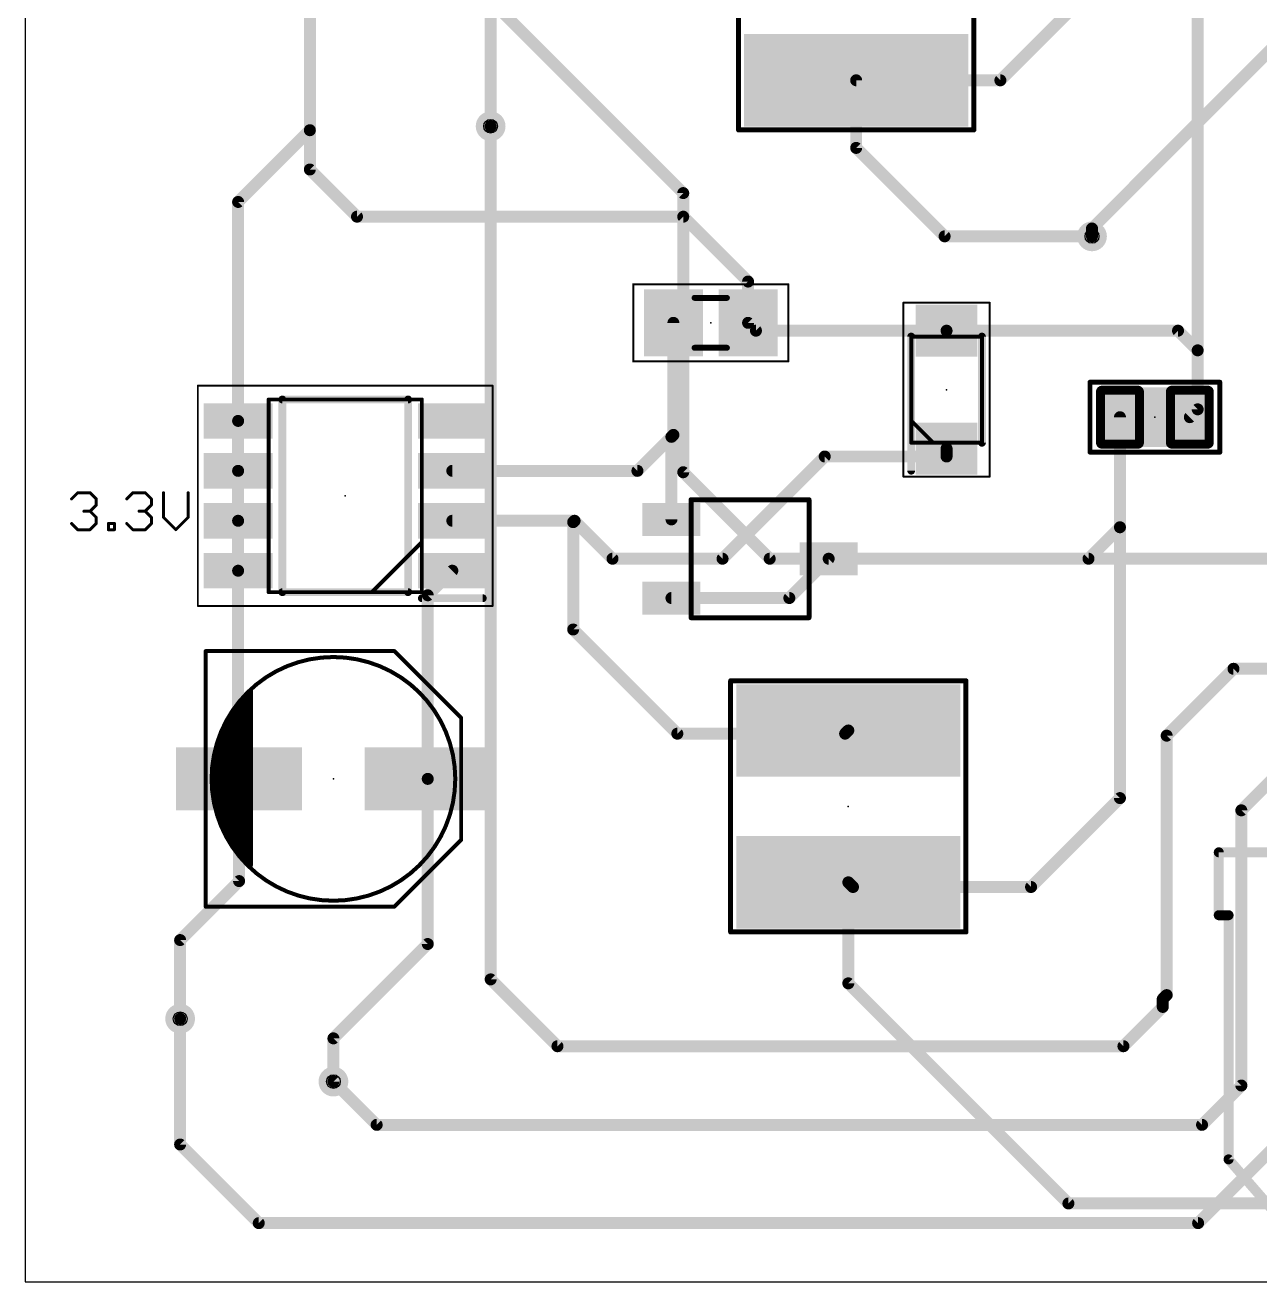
# Model space of a CAD drawing. Extents: x 0 to 100, y -7 to 67.
# Drawn here: x 0.06 to 31.47, y 0.01 to 31.97 of the extents above; entities that cross this region are included whole.
import ezdxf

# ---------------------------------------------------------------- set-up
doc = ezdxf.new("R2010")
doc.units = 0
for name, color, linetype in [('1', 12, 'CONTINUOUS'), ('16', 132, 'CONTINUOUS'), ('18', 110, 'CONTINUOUS'), ('20', 31, 'CONTINUOUS'), ('21', 253, 'CONTINUOUS'), ('23', 53, 'CONTINUOUS'), ('29', 253, 'CONTINUOUS'), ('39', 12, 'CONTINUOUS'), ('44', 253, 'CONTINUOUS'), ('51', 253, 'CONTINUOUS')]:
    doc.layers.add(name, color=color, linetype=linetype)

# ---------------------------------------------------------------- blocks, each defined once
blk = doc.blocks.new('RECT')
blk.add_solid([(-0.5, -0.5), (0.5, -0.5), (-0.5, 0.5), (0.5, 0.5)])
blk = doc.blocks.new('RECT162560X223520R25')
at = {"const_width": 0.127}
blk.add_lwpolyline([(0.4445, -0.5715), (0.4445, 0.5715, 0.4142), (0.381, 0.635), (-0.381, 0.635, 0.4142), (-0.4445, 0.5715), (-0.4445, -0.5715, 0.4142), (-0.381, -0.635), (0.381, -0.635, 0.4142)], format="xyb", close=True, dxfattribs=at)
blk.add_solid([(-0.4064, -0.5969), (0.4064, -0.5969), (-0.4064, 0.5969), (0.4064, 0.5969)])
blk = doc.blocks.new('RECT195072X256032R25')
at = {"const_width": 0.1524}
blk.add_lwpolyline([(0.5334, -0.6477), (0.5334, 0.6477, 0.4142), (0.4572, 0.7239), (-0.4572, 0.7239, 0.4142), (-0.5334, 0.6477), (-0.5334, -0.6477, 0.4142), (-0.4572, -0.7239), (0.4572, -0.7239, 0.4142)], format="xyb", close=True, dxfattribs=at)
blk.add_solid([(-0.4826, -0.6731), (0.4826, -0.6731), (-0.4826, 0.6731), (0.4826, 0.6731)])
blk = doc.blocks.new('ROUNDV')
at = {"const_width": 0.5}
blk.add_lwpolyline([(0, -0.25, 1), (0, 0.25, 1), (0, -0.25)], format="xyb", dxfattribs=at)

msp = doc.modelspace()

# ---------------------------------------------------------------- linework, layer by layer
at = {"layer": '1', "const_width": 0.3048}
for points in [[(29.889, 39.5), (29.889, 23.7)], [(7.3, 29.3), (7.3, 35.5)], [(11.9, 29.4), (11.9, 35.3)], [(24.8689, 30.5689), (27.811, 33.511)], [(21.2, 28.85), (21.2, 30.5689)], [(21.2, 30.5689), (24.8689, 30.5689)], [(5.475, 27.475), (7.3, 29.3)], [(7.3, 28.3), (7.3, 29.3)], [(23.45, 26.6), (21.2, 28.85)], [(8.5, 27.1), (7.3, 28.3)], [(5.475, 21.905), (5.475, 27.475)], [(16.8, 27.1), (8.5, 27.1)], [(18.45, 25.45), (16.8, 27.1)], [(27.2, 26.6), (23.45, 26.6)], [(18.45, 24.4), (18.45, 25.45)], [(16.55, 21.55), (16.55, 24.4)], [(18.45, 24.4), (18.65, 24.2)], [(18.65, 24.2), (23.5, 24.2)], [(23.5, 24.2), (29.389, 24.2)], [(29.389, 24.2), (29.889, 23.7)], [(29.889, 23.7), (29.889, 22.2)], [(5.475, 21.905), (5.475, 20.635)], [(27.911, 19.2), (27.911, 22)], [(29.689, 22), (29.889, 22.2)], [(15.635, 20.635), (16.5, 21.5)], [(16.5, 21.5), (16.55, 21.55)], [(16.5, 19.4), (16.5, 21.5)], [(17.8, 18.4), (20.4, 21)], [(20.4, 21), (23.5, 21)], [(23.5, 21), (23.5, 21.2)], [(5.475, 20.635), (5.475, 19.365)], [(10.925, 20.635), (15.635, 20.635)], [(5.475, 19.365), (5.475, 18.095)], [(10.925, 19.365), (14.035, 19.365)], [(14, 19.33), (14.035, 19.365)], [(14.035, 19.365), (15, 18.4)], [(14, 19.33), (14, 16.6)], [(27.111, 18.4), (27.911, 19.2)], [(27.911, 12.311), (27.911, 19.2)], [(15, 18.4), (17.8, 18.4)], [(19.5, 17.4), (20.5, 18.4)], [(20.5, 18.4), (27.111, 18.4)], [(5.475, 18.095), (5.475, 12.825)], [(10.3, 17.47), (10.925, 18.095)], [(10.3, 12.8), (10.3, 17.47)], [(16.5, 17.4), (19.5, 17.4)], [(14, 16.6), (16.65, 13.95)], [(16.65, 13.95), (20.9189, 13.95)], [(20.9189, 13.95), (21, 14.0311)], [(5.475, 12.825), (5.5, 12.8)], [(5.5, 10.2), (5.5, 12.8)], [(10.3, 8.6), (10.3, 12.8)], [(27.911, 12.311), (25.65, 10.05)], [(4, 8.7), (5.5, 10.2)], [(21, 7.6), (21, 10.1689)], [(21.1189, 10.05), (21, 10.1689)], [(25.65, 10.05), (21.1189, 10.05)], [(4, 6.7), (4, 8.7)], [(7.9, 6.2), (10.3, 8.6)], [(26.6, 2), (21, 7.6)], [(7.9, 5.1), (7.9, 6.2)], [(61, 2), (26.6, 2)]]:
    msp.add_lwpolyline(points, dxfattribs=at)
at = {"layer": '1', "const_width": 0.1524}
for points in [[(21.2762, 30.5689, 1), (21.1238, 30.5689)], [(21.2, 30.6451, 1), (21.2, 30.4927)], [(24.815, 30.6228, 1), (24.9228, 30.515)], [(24.8689, 30.4927, 1), (24.8689, 30.6451)], [(7.3762, 29.3, 1), (7.2238, 29.3)], [(7.3539, 29.2461, 1), (7.2461, 29.3539)], [(11.8238, 29.4, 1), (11.9762, 29.4)], [(7.2238, 29.3, 1), (7.3762, 29.3)], [(21.2539, 28.9039, 1), (21.1461, 28.7961)], [(21.1238, 28.85, 1), (21.2762, 28.85)], [(7.3539, 28.3539, 1), (7.2461, 28.2461)], [(7.2238, 28.3, 1), (7.3762, 28.3)], [(5.5512, 27.475, 1), (5.3988, 27.475)], [(5.4211, 27.5289, 1), (5.5289, 27.4211)], [(8.5, 27.1762, 1), (8.5, 27.0238)], [(8.4461, 27.0461, 1), (8.5539, 27.1539)], [(16.8539, 27.1539, 1), (16.7461, 27.0461)], [(16.8, 27.0238, 1), (16.8, 27.1762)], [(23.45, 26.6762, 1), (23.45, 26.5238)], [(23.3961, 26.5461, 1), (23.5039, 26.6539)], [(27.2, 26.5238, 1), (27.2, 26.6762)], [(18.5262, 25.45, 1), (18.3738, 25.45)], [(18.3961, 25.3961, 1), (18.5039, 25.5039)], [(16.6262, 24.4, 1), (16.4738, 24.4)], [(18.5039, 24.4539, 1), (18.3961, 24.3461)], [(18.3738, 24.4, 1), (18.5262, 24.4)], [(18.65, 24.2762, 1), (18.65, 24.1238)], [(18.5961, 24.1461, 1), (18.7039, 24.2539)], [(23.5, 24.2762, 1), (23.5, 24.1238)], [(23.5, 24.1238, 1), (23.5, 24.2762)], [(29.4429, 24.2539, 1), (29.3351, 24.1461)], [(29.389, 24.1238, 1), (29.389, 24.2762)], [(29.9652, 23.7, 1), (29.8128, 23.7)], [(29.8128, 23.7, 1), (29.9652, 23.7)], [(29.8351, 23.6461, 1), (29.9429, 23.7539)], [(5.5512, 21.905, 1), (5.3988, 21.905)], [(27.9872, 22, 1), (27.8348, 22)], [(29.6351, 22.0539, 1), (29.7429, 21.9461)], [(29.8128, 22.2, 1), (29.9652, 22.2)], [(29.9429, 22.1461, 1), (29.8351, 22.2539)], [(5.3988, 21.905, 1), (5.5512, 21.905)], [(16.5762, 21.5, 1), (16.4238, 21.5)], [(16.4461, 21.5539, 1), (16.5539, 21.4461)], [(16.5539, 21.4461, 1), (16.4461, 21.5539)], [(16.4738, 21.55, 1), (16.6262, 21.55)], [(16.6039, 21.4961, 1), (16.4961, 21.6039)], [(20.4, 21.0762, 1), (20.4, 20.9238)], [(20.4539, 20.9461, 1), (20.3461, 21.0539)], [(23.5762, 21.2, 1), (23.4238, 21.2)], [(23.5, 20.9238, 1), (23.5, 21.0762)], [(5.5512, 20.635, 1), (5.3988, 20.635)], [(10.925, 20.7112, 1), (10.925, 20.5588)], [(15.635, 20.5588, 1), (15.635, 20.7112)], [(23.4238, 21, 1), (23.5762, 21)], [(5.3988, 20.635, 1), (5.5512, 20.635)], [(15.5811, 20.6889, 1), (15.6889, 20.5811)], [(5.5512, 19.365, 1), (5.3988, 19.365)], [(10.925, 19.4412, 1), (10.925, 19.2888)], [(14.0889, 19.4189, 1), (13.9811, 19.3111)], [(14.0889, 19.3111, 1), (13.9811, 19.4189)], [(14.035, 19.2888, 1), (14.035, 19.4412)], [(5.3988, 19.365, 1), (5.5512, 19.365)], [(14.0762, 19.33, 1), (13.9238, 19.33)], [(13.9461, 19.3839, 1), (14.0539, 19.2761)], [(16.4238, 19.4, 1), (16.5762, 19.4)], [(27.9872, 19.2, 1), (27.8348, 19.2)], [(27.8348, 19.2, 1), (27.9872, 19.2)], [(27.9649, 19.1461, 1), (27.8571, 19.2539)], [(15, 18.4762, 1), (15, 18.3238)], [(17.8, 18.3238, 1), (17.8, 18.4762)], [(20.5, 18.4762, 1), (20.5, 18.3238)], [(20.5539, 18.3461, 1), (20.4461, 18.4539)], [(27.111, 18.3238, 1), (27.111, 18.4762)], [(5.5512, 18.095, 1), (5.3988, 18.095)], [(10.9789, 18.0411, 1), (10.8711, 18.1489)], [(14.9461, 18.3461, 1), (15.0539, 18.4539)], [(17.7461, 18.4539, 1), (17.8539, 18.3461)], [(27.0571, 18.4539, 1), (27.1649, 18.3461)], [(5.3988, 18.095, 1), (5.5512, 18.095)], [(10.3762, 17.47, 1), (10.2238, 17.47)], [(10.2461, 17.5239, 1), (10.3539, 17.4161)], [(16.5, 17.4762, 1), (16.5, 17.3238)], [(19.4461, 17.4539, 1), (19.5539, 17.3461)], [(19.5, 17.3238, 1), (19.5, 17.4762)], [(14.0539, 16.6539, 1), (13.9461, 16.5461)], [(13.9238, 16.6, 1), (14.0762, 16.6)], [(16.65, 14.0262, 1), (16.65, 13.8738)], [(16.5961, 13.8961, 1), (16.7039, 14.0039)], [(20.865, 14.0039, 1), (20.9728, 13.8961)], [(20.9189, 13.8738, 1), (20.9189, 14.0262)], [(21.0539, 13.9772, 1), (20.9461, 14.085)], [(5.5289, 12.8789, 1), (5.4211, 12.7711)], [(5.3988, 12.825, 1), (5.5512, 12.825)], [(5.5762, 12.8, 1), (5.4238, 12.8)], [(5.4461, 12.7461, 1), (5.5539, 12.8539)], [(10.3762, 12.8, 1), (10.2238, 12.8)], [(10.2238, 12.8, 1), (10.3762, 12.8)], [(27.8348, 12.311, 1), (27.9872, 12.311)], [(27.9649, 12.2571, 1), (27.8571, 12.3649)], [(5.4238, 10.2, 1), (5.5762, 10.2)], [(5.5539, 10.1461, 1), (5.4461, 10.2539)], [(21.0762, 10.1689, 1), (20.9238, 10.1689)], [(21.0539, 10.2228, 1), (20.9461, 10.115)], [(21.1189, 10.1262, 1), (21.1189, 9.9738)], [(21.065, 9.9961, 1), (21.1728, 10.1039)], [(25.5961, 10.1039, 1), (25.7039, 9.9961)], [(25.65, 9.9738, 1), (25.65, 10.1262)], [(4.0762, 8.7, 1), (3.9238, 8.7)], [(3.9461, 8.7539, 1), (4.0539, 8.6461)], [(10.2238, 8.6, 1), (10.3762, 8.6)], [(10.3539, 8.5461, 1), (10.2461, 8.6539)], [(21.0539, 7.6539, 1), (20.9461, 7.5461)], [(20.9238, 7.6, 1), (21.0762, 7.6)], [(3.9238, 6.7, 1), (4.0762, 6.7)], [(7.9762, 6.2, 1), (7.8238, 6.2)], [(7.8461, 6.2539, 1), (7.9539, 6.1461)], [(7.8238, 5.1, 1), (7.9762, 5.1)], [(26.6, 2.0762, 1), (26.6, 1.9238)], [(26.5461, 1.9461, 1), (26.6539, 2.0539)]]:
    msp.add_lwpolyline(points, format="xyb", dxfattribs=at)
at = {"layer": '16', "const_width": 0.3048}
for points in [[(35.8, 35.4), (27.2, 26.8)], [(12.1, 32.4), (16.8, 27.7)], [(11.9, 7.7), (11.9, 29.4)], [(16.8, 27.7), (16.8, 20.6)], [(27.2, 26.6), (27.2, 26.8)], [(16.8, 20.6), (19, 18.4)], [(19, 18.4), (37.6, 18.4)], [(29.1, 13.9), (30.8, 15.6)], [(30.8, 15.6), (35.8, 15.6)], [(29.1, 13.9), (29.1, 7.3)], [(31.942, 12.942), (31, 12)], [(31, 12), (31, 5)], [(13.6, 6), (11.9, 7.7)], [(29.1, 7.3), (29, 7.2)], [(29, 7.2), (29, 7)], [(29, 7), (28, 6)], [(4, 3.5), (4, 6.7)], [(28, 6), (13.6, 6)], [(34, 5.6), (29.9, 1.5)], [(9, 4), (7.9, 5.1)], [(31, 5), (30, 4)], [(30, 4), (9, 4)], [(6, 1.5), (4, 3.5)], [(29.9, 1.5), (6, 1.5)]]:
    msp.add_lwpolyline(points, dxfattribs=at)
at = {"layer": '16', "const_width": 0.1524}
for points in [[(11.9762, 29.4, 1), (11.8238, 29.4)], [(16.8762, 27.7, 1), (16.7238, 27.7)], [(16.7461, 27.6461, 1), (16.8539, 27.7539)], [(27.2762, 26.8, 1), (27.1238, 26.8)], [(27.1461, 26.8539, 1), (27.2539, 26.7461)], [(27.1238, 26.6, 1), (27.2762, 26.6)], [(16.8539, 20.6539, 1), (16.7461, 20.5461)], [(16.7238, 20.6, 1), (16.8762, 20.6)], [(19, 18.4762, 1), (19, 18.3238)], [(18.9461, 18.3461, 1), (19.0539, 18.4539)], [(30.8, 15.6762, 1), (30.8, 15.5238)], [(30.8539, 15.5461, 1), (30.7461, 15.6539)], [(29.1762, 13.9, 1), (29.0238, 13.9)], [(29.0461, 13.9539, 1), (29.1539, 13.8461)], [(31.0762, 12, 1), (30.9238, 12)], [(30.9461, 12.0539, 1), (31.0539, 11.9461)], [(11.9539, 7.7539, 1), (11.8461, 7.6461)], [(11.8238, 7.7, 1), (11.9762, 7.7)], [(29.0762, 7.2, 1), (28.9238, 7.2)], [(29.0238, 7.3, 1), (29.1762, 7.3)], [(29.1539, 7.2461, 1), (29.0461, 7.3539)], [(28.9461, 7.2539, 1), (29.0539, 7.1461)], [(28.9238, 7, 1), (29.0762, 7)], [(29.0539, 6.9461, 1), (28.9461, 7.0539)], [(4.0762, 6.7, 1), (3.9238, 6.7)], [(13.6, 6.0762, 1), (13.6, 5.9238)], [(13.5461, 5.9461, 1), (13.6539, 6.0539)], [(27.9461, 6.0539, 1), (28.0539, 5.9461)], [(28, 5.9238, 1), (28, 6.0762)], [(7.9539, 5.1539, 1), (7.8461, 5.0461)], [(31.0539, 4.9461, 1), (30.9461, 5.0539)], [(30.9238, 5, 1), (31.0762, 5)], [(9, 4.0762, 1), (9, 3.9238)], [(8.9461, 3.9461, 1), (9.0539, 4.0539)], [(29.9461, 4.0539, 1), (30.0539, 3.9461)], [(30, 3.9238, 1), (30, 4.0762)], [(4.0539, 3.5539, 1), (3.9461, 3.4461)], [(3.9238, 3.5, 1), (4.0762, 3.5)], [(6, 1.5762, 1), (6, 1.4238)], [(5.9461, 1.4461, 1), (6.0539, 1.5539)], [(29.8461, 1.5539, 1), (29.9539, 1.4461)], [(29.9, 1.4238, 1), (29.9, 1.5762)]]:
    msp.add_lwpolyline(points, format="xyb", dxfattribs=at)
at = {"layer": '20'}
for p, q in [((0.0561, 66.706), (0.0561, 0.006)), ((0.0561, 0.006), (100.3761, 0.006))]:
    msp.add_line(p, q, dxfattribs=at)
at = {"layer": '21'}
for points, const_width in [([(18.2061, 29.3061), (18.2061, 35.6939)], 0.127), ([(24.1939, 35.6939), (24.1939, 29.3061)], 0.127), ([(24.1939, 29.3061), (18.2061, 29.3061)], 0.127), ([(22.6, 20.64), (22.6, 24.05)], 0.2), ([(24.4, 21.35), (24.4, 24.05)], 0.2), ([(27.149, 21.111), (27.149, 22.889)], 0.127), ([(27.149, 22.889), (30.451, 22.889)], 0.127), ([(30.451, 22.889), (30.451, 21.111)], 0.127), ([(6.6, 17.55), (6.6, 22.45)], 0.2), ([(6.6, 22.45), (9.8, 22.45)], 0.2), ([(9.8, 22.45), (9.8, 17.55)], 0.2), ([(30.451, 21.111), (27.149, 21.111)], 0.127), ([(1.2381, 19.9219), (1.3949, 20.0787)], 0.0762), ([(1.3949, 20.0787), (1.7084, 20.0787)], 0.0762), ([(1.7084, 20.0787), (1.8652, 19.9219)], 0.0762), ([(1.8652, 19.9219), (1.8652, 19.7652)], 0.0762), ([(2.6414, 19.9219), (2.7981, 20.0787)], 0.0762), ([(2.7981, 20.0787), (3.1117, 20.0787)], 0.0762), ([(3.1117, 20.0787), (3.2684, 19.9219)], 0.0762), ([(3.2684, 19.9219), (3.2684, 19.7652)], 0.0762), ([(3.5769, 20.0787), (3.5769, 19.4516)], 0.0762), ([(4.204, 19.4516), (4.204, 20.0787)], 0.0762), ([(20, 19.9), (17, 19.9)], 0.127), ([(17, 19.9), (17, 16.9)], 0.127), ([(20, 16.9), (20, 19.9)], 0.127), ([(1.7084, 19.6084), (1.5516, 19.6084)], 0.0762), ([(1.8652, 19.7652), (1.7084, 19.6084)], 0.0762), ([(1.7084, 19.6084), (1.8652, 19.4516)], 0.0762), ([(3.1117, 19.6084), (2.9549, 19.6084)], 0.0762), ([(3.2684, 19.7652), (3.1117, 19.6084)], 0.0762), ([(3.1117, 19.6084), (3.2684, 19.4516)], 0.0762), ([(1.3949, 19.1381), (1.2381, 19.2949)], 0.0762), ([(1.8652, 19.2949), (1.7084, 19.1381)], 0.0762), ([(1.8652, 19.4516), (1.8652, 19.2949)], 0.0762), ([(2.1736, 19.1381), (2.1736, 19.2949)], 0.0762), ([(2.1736, 19.2949), (2.3304, 19.2949)], 0.0762), ([(2.3304, 19.2949), (2.3304, 19.1381)], 0.0762), ([(2.7981, 19.1381), (2.6414, 19.2949)], 0.0762), ([(3.2684, 19.2949), (3.1117, 19.1381)], 0.0762), ([(3.2684, 19.4516), (3.2684, 19.2949)], 0.0762), ([(3.5769, 19.4516), (3.8904, 19.1381)], 0.0762), ([(3.8904, 19.1381), (4.204, 19.4516)], 0.0762), ([(1.7084, 19.1381), (1.3949, 19.1381)], 0.0762), ([(2.3304, 19.1381), (2.1736, 19.1381)], 0.0762), ([(3.1117, 19.1381), (2.7981, 19.1381)], 0.0762), ([(9.8, 17.55), (6.6, 17.55)], 0.2), ([(11.7, 17.395), (10.15, 17.395)], 0.2), ([(17, 16.9), (20, 16.9)], 0.127), ([(4.65, 13.75), (4.65, 16.05)], 0.1016), ([(4.65, 16.05), (9.45, 16.05)], 0.1016), ([(9.45, 16.05), (11.15, 14.35)], 0.1016), ([(18.0061, 8.9061), (18.0061, 15.2939)], 0.127), ([(18.0061, 15.2939), (23.9939, 15.2939)], 0.127), ([(23.9939, 15.2939), (23.9939, 8.9061)], 0.127), ([(11.15, 14.35), (11.15, 13.75)], 0.1016), ([(4.65, 9.55), (4.65, 11.85)], 0.1016), ([(11.15, 11.85), (11.15, 11.25)], 0.1016), ([(11.15, 11.25), (9.45, 9.55)], 0.1016), ([(32, 10.932), (30.425, 10.932)], 0.254), ([(30.425, 10.932), (30.425, 9.332)], 0.254), ([(9.45, 9.55), (4.65, 9.55)], 0.1016), ([(30.425, 9.332), (30.675, 9.332)], 0.254), ([(30.675, 3.122), (30.675, 9.332)], 0.254), ([(23.9939, 8.9061), (18.0061, 8.9061)], 0.127), ([(30.675, 3.122), (32.5, 1.022)], 0.254)]:
    msp.add_lwpolyline(points, dxfattribs=dict(at, const_width=const_width))
for points, const_width in [([(18.2061, 29.3378, 1), (18.2061, 29.2744)], 0.0635), ([(18.1744, 29.3061, 1), (18.2378, 29.3061)], 0.0635), ([(24.1622, 29.3061, 1), (24.2257, 29.3061)], 0.0635), ([(24.1939, 29.2744, 1), (24.1939, 29.3378)], 0.0635), ([(22.65, 24.05, 1), (22.55, 24.05)], 0.1), ([(24.45, 24.05, 1), (24.35, 24.05)], 0.1), ([(27.1807, 22.889, 1), (27.1173, 22.889)], 0.0635), ([(27.149, 22.9207, 1), (27.149, 22.8573)], 0.0635), ([(30.4827, 22.889, 1), (30.4193, 22.889)], 0.0635), ([(30.451, 22.8573, 1), (30.451, 22.9207)], 0.0635), ([(6.65, 22.45, 1), (6.55, 22.45)], 0.1), ([(6.6, 22.5, 1), (6.6, 22.4)], 0.1), ([(9.85, 22.45, 1), (9.75, 22.45)], 0.1), ([(9.8, 22.4, 1), (9.8, 22.5)], 0.1), ([(24.35, 21.35, 1), (24.45, 21.35)], 0.1), ([(27.149, 21.1427, 1), (27.149, 21.0793)], 0.0635), ([(27.1173, 21.111, 1), (27.1807, 21.111)], 0.0635), ([(30.4193, 21.111, 1), (30.4827, 21.111)], 0.0635), ([(30.451, 21.0793, 1), (30.451, 21.1427)], 0.0635), ([(22.55, 20.64, 1), (22.65, 20.64)], 0.1), ([(1.2246, 19.9354, 1), (1.2516, 19.9085)], 0.0381), ([(1.3949, 20.0978, 1), (1.3949, 20.0597)], 0.0381), ([(1.4083, 20.0652, 1), (1.3814, 20.0922)], 0.0381), ([(1.7219, 20.0922, 1), (1.6949, 20.0652)], 0.0381), ([(1.7084, 20.0597, 1), (1.7084, 20.0978)], 0.0381), ([(1.8842, 19.9219, 1), (1.8461, 19.9219)], 0.0381), ([(1.8517, 19.9085, 1), (1.8786, 19.9354)], 0.0381), ([(2.6279, 19.9354, 1), (2.6548, 19.9085)], 0.0381), ([(2.7981, 20.0978, 1), (2.7981, 20.0597)], 0.0381), ([(2.8116, 20.0652, 1), (2.7847, 20.0922)], 0.0381), ([(3.1251, 20.0922, 1), (3.0982, 20.0652)], 0.0381), ([(3.1117, 20.0597, 1), (3.1117, 20.0978)], 0.0381), ([(3.2875, 19.9219, 1), (3.2494, 19.9219)], 0.0381), ([(3.255, 19.9085, 1), (3.2819, 19.9354)], 0.0381), ([(3.5959, 20.0787, 1), (3.5578, 20.0787)], 0.0381), ([(4.223, 20.0787, 1), (4.1849, 20.0787)], 0.0381), ([(17, 19.9318, 1), (17, 19.8683)], 0.0635), ([(17.0317, 19.9, 1), (16.9683, 19.9)], 0.0635), ([(20.0317, 19.9, 1), (19.9683, 19.9)], 0.0635), ([(20, 19.8683, 1), (20, 19.9318)], 0.0635), ([(1.5516, 19.6274, 1), (1.5516, 19.5893)], 0.0381), ([(1.7219, 19.6219, 1), (1.6949, 19.5949)], 0.0381), ([(1.6949, 19.6219, 1), (1.7219, 19.5949)], 0.0381), ([(1.7084, 19.5893, 1), (1.7084, 19.6274)], 0.0381), ([(1.8461, 19.7652, 1), (1.8842, 19.7652)], 0.0381), ([(1.8786, 19.7517, 1), (1.8517, 19.7786)], 0.0381), ([(2.9549, 19.6274, 1), (2.9549, 19.5893)], 0.0381), ([(3.1251, 19.6219, 1), (3.0982, 19.5949)], 0.0381), ([(3.0982, 19.6219, 1), (3.1251, 19.5949)], 0.0381), ([(3.1117, 19.5893, 1), (3.1117, 19.6274)], 0.0381), ([(3.2494, 19.7652, 1), (3.2875, 19.7652)], 0.0381), ([(3.2819, 19.7517, 1), (3.255, 19.7786)], 0.0381), ([(1.2516, 19.3083, 1), (1.2246, 19.2814)], 0.0381), ([(1.8842, 19.4516, 1), (1.8461, 19.4516)], 0.0381), ([(1.8461, 19.2949, 1), (1.8842, 19.2949)], 0.0381), ([(1.8786, 19.2814, 1), (1.8517, 19.3083)], 0.0381), ([(1.8517, 19.4382, 1), (1.8786, 19.4651)], 0.0381), ([(2.1927, 19.2949, 1), (2.1546, 19.2949)], 0.0381), ([(2.1736, 19.3139, 1), (2.1736, 19.2758)], 0.0381), ([(2.3494, 19.2949, 1), (2.3113, 19.2949)], 0.0381), ([(2.3304, 19.2758, 1), (2.3304, 19.3139)], 0.0381), ([(2.6548, 19.3083, 1), (2.6279, 19.2814)], 0.0381), ([(3.2875, 19.4516, 1), (3.2494, 19.4516)], 0.0381), ([(3.2494, 19.2949, 1), (3.2875, 19.2949)], 0.0381), ([(3.2819, 19.2814, 1), (3.255, 19.3083)], 0.0381), ([(3.255, 19.4382, 1), (3.2819, 19.4651)], 0.0381), ([(3.5578, 19.4516, 1), (3.5959, 19.4516)], 0.0381), ([(3.5904, 19.4651, 1), (3.5634, 19.4382)], 0.0381), ([(4.1849, 19.4516, 1), (4.223, 19.4516)], 0.0381), ([(4.2174, 19.4382, 1), (4.1905, 19.4651)], 0.0381), ([(1.3949, 19.1572, 1), (1.3949, 19.1191)], 0.0381), ([(1.3814, 19.1246, 1), (1.4083, 19.1516)], 0.0381), ([(1.6949, 19.1516, 1), (1.7219, 19.1246)], 0.0381), ([(1.7084, 19.1191, 1), (1.7084, 19.1572)], 0.0381), ([(2.1736, 19.1572, 1), (2.1736, 19.1191)], 0.0381), ([(2.1546, 19.1381, 1), (2.1927, 19.1381)], 0.0381), ([(2.3113, 19.1381, 1), (2.3494, 19.1381)], 0.0381), ([(2.3304, 19.1191, 1), (2.3304, 19.1572)], 0.0381), ([(2.7981, 19.1572, 1), (2.7981, 19.1191)], 0.0381), ([(2.7847, 19.1246, 1), (2.8116, 19.1516)], 0.0381), ([(3.0982, 19.1516, 1), (3.1251, 19.1246)], 0.0381), ([(3.1117, 19.1191, 1), (3.1117, 19.1572)], 0.0381), ([(3.877, 19.1516, 1), (3.9039, 19.1246)], 0.0381), ([(3.877, 19.1246, 1), (3.9039, 19.1516)], 0.0381), ([(6.6, 17.6, 1), (6.6, 17.5)], 0.1), ([(6.55, 17.55, 1), (6.65, 17.55)], 0.1), ([(9.75, 17.55, 1), (9.85, 17.55)], 0.1), ([(9.8, 17.5, 1), (9.8, 17.6)], 0.1), ([(10.15, 17.445, 1), (10.15, 17.345)], 0.1), ([(11.7, 17.345, 1), (11.7, 17.445)], 0.1), ([(17, 16.9318, 1), (17, 16.8683)], 0.0635), ([(20, 16.8683, 1), (20, 16.9318)], 0.0635), ([(16.9683, 16.9, 1), (17.0317, 16.9)], 0.0635), ([(19.9683, 16.9, 1), (20.0317, 16.9)], 0.0635), ([(4.6754, 16.05, 1), (4.6246, 16.05)], 0.0508), ([(4.65, 16.0754, 1), (4.65, 16.0246)], 0.0508), ([(9.468, 16.068, 1), (9.432, 16.032)], 0.0508), ([(9.45, 16.0246, 1), (9.45, 16.0754)], 0.0508), ([(10.85, 13.75, 0.7285), (4.95, 13.75)], 0.1016), ([(18.0061, 15.3257, 1), (18.0061, 15.2622)], 0.0635), ([(18.0378, 15.2939, 1), (17.9744, 15.2939)], 0.0635), ([(24.0256, 15.2939, 1), (23.9622, 15.2939)], 0.0635), ([(23.9939, 15.2622, 1), (23.9939, 15.3257)], 0.0635), ([(11.1754, 14.35, 1), (11.1246, 14.35)], 0.0508), ([(11.132, 14.332, 1), (11.168, 14.368)], 0.0508), ([(4.6246, 13.75, 1), (4.6754, 13.75)], 0.0508), ([(4.9258, 13.7578, 1), (4.9742, 13.7422)], 0.0508), ([(10.8258, 13.7422, 1), (10.8742, 13.7578)], 0.0508), ([(11.1246, 13.75, 1), (11.1754, 13.75)], 0.0508), ([(4.6754, 11.85, 1), (4.6246, 11.85)], 0.0508), ([(4.95, 11.85, 0.7285), (10.85, 11.85)], 0.1016), ([(4.9742, 11.8578, 1), (4.9258, 11.8422)], 0.0508), ([(10.8742, 11.8422, 1), (10.8258, 11.8578)], 0.0508), ([(11.1754, 11.85, 1), (11.1246, 11.85)], 0.0508), ([(11.1246, 11.25, 1), (11.1754, 11.25)], 0.0508), ([(11.168, 11.232, 1), (11.132, 11.268)], 0.0508), ([(30.425, 10.9955, 1), (30.425, 10.8685)], 0.127), ([(30.4885, 10.932, 1), (30.3615, 10.932)], 0.127), ([(4.65, 9.5754, 1), (4.65, 9.5246)], 0.0508), ([(9.432, 9.568, 1), (9.468, 9.532)], 0.0508), ([(9.45, 9.5246, 1), (9.45, 9.5754)], 0.0508), ([(4.6246, 9.55, 1), (4.6754, 9.55)], 0.0508), ([(30.425, 9.3955, 1), (30.425, 9.2685)], 0.127), ([(30.3615, 9.332, 1), (30.4885, 9.332)], 0.127), ([(30.7385, 9.332, 1), (30.6115, 9.332)], 0.127), ([(30.675, 9.2685, 1), (30.675, 9.3955)], 0.127), ([(18.0061, 8.9379, 1), (18.0061, 8.8743)], 0.0635), ([(23.9939, 8.8743, 1), (23.9939, 8.9379)], 0.0635), ([(17.9744, 8.9061, 1), (18.0378, 8.9061)], 0.0635), ([(23.9622, 8.9061, 1), (24.0256, 8.9061)], 0.0635), ([(30.7229, 3.1636, 1), (30.6271, 3.0803)], 0.127), ([(30.6115, 3.122, 1), (30.7385, 3.122)], 0.127)]:
    msp.add_lwpolyline(points, format="xyb", dxfattribs=dict(at, const_width=const_width))
at = {"layer": '23'}
for p in [(17.5, 24.4), (23.5, 22.7), (28.8, 22), (8.2, 20), (17, 19.9), (7.9, 12.8), (21, 12.1)]:
    msp.add_point(p, dxfattribs=at)
at = {"layer": '39', "const_width": 0.0508}
for points in [[(15.527, 23.417), (15.527, 25.383)], [(15.527, 25.383), (19.473, 25.383)], [(19.473, 25.383), (19.473, 23.417)], [(19.473, 23.417), (15.527, 23.417)]]:
    msp.add_lwpolyline(points, dxfattribs=at)
at = {"layer": '39', "const_width": 0.0254}
for points in [[(15.5397, 25.383, 1), (15.5143, 25.383)], [(15.527, 25.3957, 1), (15.527, 25.3703)], [(19.4857, 25.383, 1), (19.4603, 25.383)], [(19.473, 25.3703, 1), (19.473, 25.3957)], [(15.527, 23.4297, 1), (15.527, 23.4043)], [(15.5143, 23.417, 1), (15.5397, 23.417)], [(19.4603, 23.417, 1), (19.4857, 23.417)], [(19.473, 23.4043, 1), (19.473, 23.4297)]]:
    msp.add_lwpolyline(points, format="xyb", dxfattribs=at)
at = {"layer": '44'}
for centre in [(11.9, 29.4), (27.2, 26.6), (4, 6.7), (7.9, 5.1)]:
    msp.add_circle(centre, 0.175, dxfattribs=at)
at = {"layer": '51'}
for points, const_width in [([(17.91, 25.035), (17.09, 25.035)], 0.1524), ([(22.4, 20.49), (22.4, 24.91)], 0.05), ([(22.4, 24.91), (24.6, 24.91)], 0.05), ([(24.6, 24.91), (24.6, 20.49)], 0.05), ([(22.6, 21.35), (22.6, 24.05)], 0.1), ([(22.6, 24.05), (24.4, 24.05)], 0.1), ([(24.4, 24.05), (24.4, 21.35)], 0.1), ([(17.91, 23.765), (17.09, 23.765)], 0.1524), ([(4.45, 17.2), (4.45, 22.8)], 0.05), ([(4.45, 22.8), (11.95, 22.8)], 0.05), ([(11.95, 22.8), (11.95, 17.2)], 0.05), ([(6.25, 17.55), (6.25, 22.45)], 0.1), ([(6.25, 22.45), (10.15, 22.45)], 0.1), ([(10.15, 22.45), (10.15, 17.55)], 0.1), ([(23.16, 21.35), (22.6, 21.91)], 0.1), ([(24.4, 21.35), (22.6, 21.35)], 0.1), ([(24.6, 20.49), (22.4, 20.49)], 0.05), ([(10.15, 18.82), (8.88, 17.55)], 0.1), ([(10.15, 17.55), (6.25, 17.55)], 0.1), ([(11.95, 17.2), (4.45, 17.2)], 0.05), ([(4.65, 16.05), (9.45, 16.05)], 0.1016), ([(4.65, 9.55), (4.65, 16.05)], 0.1016), ([(9.45, 16.05), (11.15, 14.35)], 0.1016), ([(5.8, 15.05), (5.8, 10.6)], 0.1016), ([(5.75, 14.95), (5.3, 14.4)], 0.1016), ([(5.5716, 14.732), (5.75, 14.732)], 0.1016), ([(5.6548, 14.8336), (5.75, 14.8336)], 0.1016), ([(5.7379, 14.9352), (5.75, 14.9352)], 0.1016), ([(5.75, 14.9), (5.75, 14.95)], 0.1016), ([(5.75, 10.65), (5.75, 14.9)], 0.1016), ([(5.3, 14.4), (5, 13.7)], 0.1016), ([(5.3223, 14.4272), (5.75, 14.4272)], 0.1016), ([(5.4054, 14.5288), (5.75, 14.5288)], 0.1016), ([(5.4885, 14.6304), (5.75, 14.6304)], 0.1016), ([(11.15, 14.35), (11.15, 11.25)], 0.1016), ([(5.1375, 14.0208), (5.75, 14.0208)], 0.1016), ([(5.181, 14.1224), (5.75, 14.1224)], 0.1016), ([(5.2246, 14.224), (5.75, 14.224)], 0.1016), ([(5.2681, 14.3256), (5.75, 14.3256)], 0.1016), ([(5, 13.7), (4.85, 12.8)], 0.1016), ([(5.0069, 13.716), (5.75, 13.716)], 0.1016), ([(5.0504, 13.8176), (5.75, 13.8176)], 0.1016), ([(5.0939, 13.9192), (5.75, 13.9192)], 0.1016), ([(4.9519, 13.4112), (5.75, 13.4112)], 0.1016), ([(4.9688, 13.5128), (5.75, 13.5128)], 0.1016), ([(4.9857, 13.6144), (5.75, 13.6144)], 0.1016), ([(4.9011, 13.1064), (5.75, 13.1064)], 0.1016), ([(4.918, 13.208), (5.75, 13.208)], 0.1016), ([(4.9349, 13.3096), (5.75, 13.3096)], 0.1016), ([(4.85, 12.8), (5, 11.85)], 0.1016), ([(4.8503, 12.8016), (5.75, 12.8016)], 0.1016), ([(4.8672, 12.9032), (5.75, 12.9032)], 0.1016), ([(4.8841, 13.0048), (5.75, 13.0048)], 0.1016), ([(4.8658, 12.7), (5.75, 12.7)], 0.1016), ([(4.8818, 12.5984), (5.75, 12.5984)], 0.1016), ([(4.8979, 12.4968), (5.75, 12.4968)], 0.1016), ([(4.9139, 12.3952), (5.75, 12.3952)], 0.1016), ([(4.93, 12.2936), (5.75, 12.2936)], 0.1016), ([(4.946, 12.192), (5.75, 12.192)], 0.1016), ([(4.962, 12.0904), (5.75, 12.0904)], 0.1016), ([(4.9781, 11.9888), (5.75, 11.9888)], 0.1016), ([(4.9941, 11.8872), (5.75, 11.8872)], 0.1016), ([(5, 11.85), (5.35, 11.15)], 0.1016), ([(5.0322, 11.7856), (5.75, 11.7856)], 0.1016), ([(5.083, 11.684), (5.75, 11.684)], 0.1016), ([(5.1338, 11.5824), (5.75, 11.5824)], 0.1016), ([(5.1846, 11.4808), (5.75, 11.4808)], 0.1016), ([(5.2354, 11.3792), (5.75, 11.3792)], 0.1016), ([(5.2862, 11.2776), (5.75, 11.2776)], 0.1016), ([(5.337, 11.176), (5.75, 11.176)], 0.1016), ([(5.35, 11.15), (5.75, 10.65)], 0.1016), ([(11.15, 11.25), (9.45, 9.55)], 0.1016), ([(5.4105, 11.0744), (5.75, 11.0744)], 0.1016), ([(5.4918, 10.9728), (5.75, 10.9728)], 0.1016), ([(5.573, 10.8712), (5.75, 10.8712)], 0.1016), ([(5.6543, 10.7696), (5.75, 10.7696)], 0.1016), ([(5.7356, 10.668), (5.75, 10.668)], 0.1016), ([(9.45, 9.55), (4.65, 9.55)], 0.1016)]:
    msp.add_lwpolyline(points, dxfattribs=dict(at, const_width=const_width))
for points, const_width in [([(17.09, 25.0731, 1), (17.09, 24.9969)], 0.0762), ([(17.91, 24.9969, 1), (17.91, 25.0731)], 0.0762), ([(22.4125, 24.91, 1), (22.3875, 24.91)], 0.025), ([(22.4, 24.9225, 1), (22.4, 24.8975)], 0.025), ([(24.6125, 24.91, 1), (24.5875, 24.91)], 0.025), ([(24.6, 24.8975, 1), (24.6, 24.9225)], 0.025), ([(22.625, 24.05, 1), (22.575, 24.05)], 0.05), ([(22.6, 24.075, 1), (22.6, 24.025)], 0.05), ([(24.425, 24.05, 1), (24.375, 24.05)], 0.05), ([(24.4, 24.025, 1), (24.4, 24.075)], 0.05), ([(17.09, 23.8031, 1), (17.09, 23.7269)], 0.0762), ([(17.91, 23.7269, 1), (17.91, 23.8031)], 0.0762), ([(4.4625, 22.8, 1), (4.4375, 22.8)], 0.025), ([(4.45, 22.8125, 1), (4.45, 22.7875)], 0.025), ([(11.9625, 22.8, 1), (11.9375, 22.8)], 0.025), ([(11.95, 22.7875, 1), (11.95, 22.8125)], 0.025), ([(6.275, 22.45, 1), (6.225, 22.45)], 0.05), ([(6.25, 22.475, 1), (6.25, 22.425)], 0.05), ([(10.175, 22.45, 1), (10.125, 22.45)], 0.05), ([(10.15, 22.425, 1), (10.15, 22.475)], 0.05), ([(22.6177, 21.9277, 1), (22.5823, 21.8923)], 0.05), ([(22.6, 21.375, 1), (22.6, 21.325)], 0.05), ([(22.575, 21.35, 1), (22.625, 21.35)], 0.05), ([(23.1423, 21.3323, 1), (23.1777, 21.3677)], 0.05), ([(24.375, 21.35, 1), (24.425, 21.35)], 0.05), ([(24.4, 21.325, 1), (24.4, 21.375)], 0.05), ([(22.4, 20.5025, 1), (22.4, 20.4775)], 0.025), ([(22.3875, 20.49, 1), (22.4125, 20.49)], 0.025), ([(24.5875, 20.49, 1), (24.6125, 20.49)], 0.025), ([(24.6, 20.4775, 1), (24.6, 20.5025)], 0.025), ([(10.1677, 18.8023, 1), (10.1323, 18.8377)], 0.05), ([(6.25, 17.575, 1), (6.25, 17.525)], 0.05), ([(8.8623, 17.5677, 1), (8.8977, 17.5323)], 0.05), ([(10.15, 17.525, 1), (10.15, 17.575)], 0.05), ([(6.225, 17.55, 1), (6.275, 17.55)], 0.05), ([(10.125, 17.55, 1), (10.175, 17.55)], 0.05), ([(4.45, 17.2125, 1), (4.45, 17.1875)], 0.025), ([(4.4375, 17.2, 1), (4.4625, 17.2)], 0.025), ([(11.9375, 17.2, 1), (11.9625, 17.2)], 0.025), ([(11.95, 17.1875, 1), (11.95, 17.2125)], 0.025), ([(4.65, 16.0754, 1), (4.65, 16.0246)], 0.0508), ([(4.6754, 16.05, 1), (4.6246, 16.05)], 0.0508), ([(9.468, 16.068, 1), (9.432, 16.032)], 0.0508), ([(9.45, 16.0246, 1), (9.45, 16.0754)], 0.0508), ([(7.9, 9.7, 1), (7.9, 15.9, 1), (7.9, 9.7)], 0.1016), ([(5.8254, 15.05, 1), (5.7746, 15.05)], 0.0508), ([(5.5716, 14.7574, 1), (5.5716, 14.7066)], 0.0508), ([(5.6548, 14.859, 1), (5.6548, 14.8082)], 0.0508), ([(5.7379, 14.9606, 1), (5.7379, 14.9098)], 0.0508), ([(5.7754, 14.95, 1), (5.7246, 14.95)], 0.0508), ([(5.7754, 14.9, 1), (5.7246, 14.9)], 0.0508), ([(5.7246, 14.9, 1), (5.7754, 14.9)], 0.0508), ([(5.7697, 14.9339, 1), (5.7303, 14.9661)], 0.0508), ([(5.75, 14.9098, 1), (5.75, 14.9606)], 0.0508), ([(5.75, 14.8082, 1), (5.75, 14.859)], 0.0508), ([(5.75, 14.7066, 1), (5.75, 14.7574)], 0.0508), ([(5.2803, 14.4161, 1), (5.3197, 14.3839)], 0.0508), ([(5.3233, 14.39, 1), (5.2767, 14.41)], 0.0508), ([(5.3223, 14.4526, 1), (5.3223, 14.4018)], 0.0508), ([(5.4054, 14.5542, 1), (5.4054, 14.5034)], 0.0508), ([(5.4885, 14.6558, 1), (5.4885, 14.605)], 0.0508), ([(5.75, 14.605, 1), (5.75, 14.6558)], 0.0508), ([(5.75, 14.5034, 1), (5.75, 14.5542)], 0.0508), ([(5.75, 14.4018, 1), (5.75, 14.4526)], 0.0508), ([(11.1754, 14.35, 1), (11.1246, 14.35)], 0.0508), ([(11.132, 14.332, 1), (11.168, 14.368)], 0.0508), ([(5.1375, 14.0462, 1), (5.1375, 13.9954)], 0.0508), ([(5.181, 14.1478, 1), (5.181, 14.097)], 0.0508), ([(5.2246, 14.2494, 1), (5.2246, 14.1986)], 0.0508), ([(5.2681, 14.351, 1), (5.2681, 14.3002)], 0.0508), ([(5.75, 14.3002, 1), (5.75, 14.351)], 0.0508), ([(5.75, 14.1986, 1), (5.75, 14.2494)], 0.0508), ([(5.75, 14.097, 1), (5.75, 14.1478)], 0.0508), ([(5.75, 13.9954, 1), (5.75, 14.0462)], 0.0508), ([(5.0251, 13.6958, 1), (4.9749, 13.7042)], 0.0508), ([(5.0069, 13.7414, 1), (5.0069, 13.6906)], 0.0508), ([(5.0504, 13.843, 1), (5.0504, 13.7922)], 0.0508), ([(5.0939, 13.9446, 1), (5.0939, 13.8938)], 0.0508), ([(5.75, 13.8938, 1), (5.75, 13.9446)], 0.0508), ([(5.75, 13.7922, 1), (5.75, 13.843)], 0.0508), ([(5.75, 13.6906, 1), (5.75, 13.7414)], 0.0508), ([(4.9519, 13.4366, 1), (4.9519, 13.3858)], 0.0508), ([(4.9688, 13.5382, 1), (4.9688, 13.4874)], 0.0508), ([(4.9857, 13.6398, 1), (4.9857, 13.589)], 0.0508), ([(4.9767, 13.71, 1), (5.0233, 13.69)], 0.0508), ([(5.75, 13.589, 1), (5.75, 13.6398)], 0.0508), ([(5.75, 13.4874, 1), (5.75, 13.5382)], 0.0508), ([(5.75, 13.3858, 1), (5.75, 13.4366)], 0.0508), ([(4.9011, 13.1318, 1), (4.9011, 13.081)], 0.0508), ([(4.918, 13.2334, 1), (4.918, 13.1826)], 0.0508), ([(4.9349, 13.335, 1), (4.9349, 13.2842)], 0.0508), ([(5.75, 13.2842, 1), (5.75, 13.335)], 0.0508), ([(5.75, 13.1826, 1), (5.75, 13.2334)], 0.0508), ([(5.75, 13.081, 1), (5.75, 13.1318)], 0.0508), ([(4.8751, 12.804, 1), (4.8249, 12.796)], 0.0508), ([(4.8249, 12.8042, 1), (4.8751, 12.7958)], 0.0508), ([(4.8503, 12.827, 1), (4.8503, 12.7762)], 0.0508), ([(4.8672, 12.9286, 1), (4.8672, 12.8778)], 0.0508), ([(4.8841, 13.0302, 1), (4.8841, 12.9794)], 0.0508), ([(5.75, 12.9794, 1), (5.75, 13.0302)], 0.0508), ([(5.75, 12.8778, 1), (5.75, 12.9286)], 0.0508), ([(5.75, 12.7762, 1), (5.75, 12.827)], 0.0508), ([(4.8658, 12.7254, 1), (4.8658, 12.6746)], 0.0508), ([(4.8818, 12.6238, 1), (4.8818, 12.573)], 0.0508), ([(4.8979, 12.5222, 1), (4.8979, 12.4714)], 0.0508), ([(5.75, 12.6746, 1), (5.75, 12.7254)], 0.0508), ([(5.75, 12.573, 1), (5.75, 12.6238)], 0.0508), ([(5.75, 12.4714, 1), (5.75, 12.5222)], 0.0508), ([(4.9139, 12.4206, 1), (4.9139, 12.3698)], 0.0508), ([(4.93, 12.319, 1), (4.93, 12.2682)], 0.0508), ([(4.946, 12.2174, 1), (4.946, 12.1666)], 0.0508), ([(5.75, 12.3698, 1), (5.75, 12.4206)], 0.0508), ([(5.75, 12.2682, 1), (5.75, 12.319)], 0.0508), ([(5.75, 12.1666, 1), (5.75, 12.2174)], 0.0508), ([(4.962, 12.1158, 1), (4.962, 12.065)], 0.0508), ([(4.9781, 12.0142, 1), (4.9781, 11.9634)], 0.0508), ([(4.9941, 11.9126, 1), (4.9941, 11.8618)], 0.0508), ([(5.0227, 11.8614, 1), (4.9773, 11.8386)], 0.0508), ([(4.9749, 11.846, 1), (5.0251, 11.854)], 0.0508), ([(5.0322, 11.811, 1), (5.0322, 11.7602)], 0.0508), ([(5.75, 12.065, 1), (5.75, 12.1158)], 0.0508), ([(5.75, 11.9634, 1), (5.75, 12.0142)], 0.0508), ([(5.75, 11.8618, 1), (5.75, 11.9126)], 0.0508), ([(5.75, 11.7602, 1), (5.75, 11.811)], 0.0508), ([(5.083, 11.7094, 1), (5.083, 11.6586)], 0.0508), ([(5.1338, 11.6078, 1), (5.1338, 11.557)], 0.0508), ([(5.1846, 11.5062, 1), (5.1846, 11.4554)], 0.0508), ([(5.75, 11.6586, 1), (5.75, 11.7094)], 0.0508), ([(5.75, 11.557, 1), (5.75, 11.6078)], 0.0508), ([(5.75, 11.4554, 1), (5.75, 11.5062)], 0.0508), ([(5.2354, 11.4046, 1), (5.2354, 11.3538)], 0.0508), ([(5.2862, 11.303, 1), (5.2862, 11.2522)], 0.0508), ([(5.337, 11.2014, 1), (5.337, 11.1506)], 0.0508), ([(5.3698, 11.1659, 1), (5.3302, 11.1341)], 0.0508), ([(5.75, 11.3538, 1), (5.75, 11.4046)], 0.0508), ([(5.75, 11.2522, 1), (5.75, 11.303)], 0.0508), ([(5.75, 11.1506, 1), (5.75, 11.2014)], 0.0508), ([(11.1246, 11.25, 1), (11.1754, 11.25)], 0.0508), ([(11.168, 11.232, 1), (11.132, 11.268)], 0.0508), ([(5.3273, 11.1386, 1), (5.3727, 11.1614)], 0.0508), ([(5.4105, 11.0998, 1), (5.4105, 11.049)], 0.0508), ([(5.4918, 10.9982, 1), (5.4918, 10.9474)], 0.0508), ([(5.573, 10.8966, 1), (5.573, 10.8458)], 0.0508), ([(5.75, 11.049, 1), (5.75, 11.0998)], 0.0508), ([(5.75, 10.9474, 1), (5.75, 10.9982)], 0.0508), ([(5.75, 10.8458, 1), (5.75, 10.8966)], 0.0508), ([(5.6543, 10.795, 1), (5.6543, 10.7442)], 0.0508), ([(5.7356, 10.6934, 1), (5.7356, 10.6426)], 0.0508), ([(5.7246, 10.65, 1), (5.7754, 10.65)], 0.0508), ([(5.7302, 10.6341, 1), (5.7698, 10.6659)], 0.0508), ([(5.75, 10.7442, 1), (5.75, 10.795)], 0.0508), ([(5.75, 10.6426, 1), (5.75, 10.6934)], 0.0508), ([(5.7746, 10.6, 1), (5.8254, 10.6)], 0.0508), ([(4.65, 9.5754, 1), (4.65, 9.5246)], 0.0508), ([(9.432, 9.568, 1), (9.468, 9.532)], 0.0508), ([(9.45, 9.5246, 1), (9.45, 9.5754)], 0.0508), ([(4.6246, 9.55, 1), (4.6754, 9.55)], 0.0508)]:
    msp.add_lwpolyline(points, format="xyb", dxfattribs=dict(at, const_width=const_width))

# ---------------------------------------------------------------- block references
at = {"layer": '1'}
for p, xscale, yscale, rotation in [((21.2, 30.5689), 2.15, 5.5, 90), ((16.55, 24.4), 1.3, 1.5, 180), ((18.45, 24.4), 1.3, 1.5, 180), ((23.5, 24.2), 1.37, 1.12, 180), ((5.475, 21.905), 1.55, 0.7, 180), ((10.925, 21.905), 1.55, 0.7, 180), ((23.5, 21.2), 1.37, 1.12, 180), ((5.475, 20.635), 1.55, 0.7, 180), ((10.925, 20.635), 1.55, 0.7, 180), ((5.475, 19.365), 1.55, 0.7, 180), ((10.925, 19.365), 1.55, 0.7, 180), ((16.5, 19.4), 1.27, 0.635, 180), ((20.5, 18.4), 1.27, 0.635, 180), ((5.475, 18.095), 1.55, 0.7, 180), ((10.925, 18.095), 1.55, 0.7, 180), ((16.5, 17.4), 1.27, 0.635, 180), ((21, 14.0311), 2.15, 5.5, 90), ((21, 10.1689), 2.15, 5.5, 90)]:
    msp.add_blockref('RECT', p, dxfattribs=dict(at, xscale=xscale, yscale=yscale, rotation=rotation))
at = {"layer": '1', "rotation": 180}
for p in [(27.911, 22), (29.689, 22)]:
    msp.add_blockref('RECT162560X223520R25', p, dxfattribs=at)
at = {"layer": '1', "xscale": 3, "yscale": 1.4}
for p in [(5.5, 12.8), (10.3, 12.8)]:
    msp.add_blockref('RECT', p, dxfattribs=at)
at = {"layer": '18', "xscale": 0.7564, "yscale": 0.7564}
for p in [(11.9, 29.4), (11.9, 29.4), (27.2, 26.6), (27.2, 26.6), (4, 6.7), (4, 6.7), (7.9, 5.1), (7.9, 5.1)]:
    msp.add_blockref('ROUNDV', p, dxfattribs=at)
at = {"layer": '29'}
for p, xscale, yscale, rotation in [((21.2, 30.5689), 2.3532, 5.7032, 90), ((16.55, 24.4), 1.5032, 1.7032, 180), ((18.45, 24.4), 1.5032, 1.7032, 180), ((23.5, 24.2), 1.5732, 1.3232, 180), ((5.475, 21.905), 1.7532, 0.9032, 180), ((10.925, 21.905), 1.7532, 0.9032, 180), ((23.5, 21.2), 1.5732, 1.3232, 180), ((5.475, 20.635), 1.7532, 0.9032, 180), ((10.925, 20.635), 1.7532, 0.9032, 180), ((5.475, 19.365), 1.7532, 0.9032, 180), ((10.925, 19.365), 1.7532, 0.9032, 180), ((16.5, 19.4), 1.4732, 0.8382, 180), ((5.475, 18.095), 1.7532, 0.9032, 180), ((10.925, 18.095), 1.7532, 0.9032, 180), ((20.5, 18.4), 1.4732, 0.8382, 180), ((16.5, 17.4), 1.4732, 0.8382, 180), ((21, 14.0311), 2.3532, 5.7032, 90), ((21, 10.1689), 2.3532, 5.7032, 90)]:
    msp.add_blockref('RECT', p, dxfattribs=dict(at, xscale=xscale, yscale=yscale, rotation=rotation))
at = {"layer": '29', "rotation": 180}
for p in [(27.911, 22), (29.689, 22)]:
    msp.add_blockref('RECT195072X256032R25', p, dxfattribs=at)
at = {"layer": '29', "xscale": 3.2032, "yscale": 1.6032}
for p in [(5.5, 12.8), (10.3, 12.8)]:
    msp.add_blockref('RECT', p, dxfattribs=at)
at = {"layer": '39', "xscale": 2.921, "yscale": 1.524, "rotation": 180}
msp.add_blockref('RECT', (28.8, 22), dxfattribs=at)
at = {"layer": '51', "xscale": 0.65, "yscale": 1.4, "rotation": 180}
for p in [(16.7686, 24.3985), (18.2418, 24.3985)]:
    msp.add_blockref('RECT', p, dxfattribs=at)
at = {"layer": '51', "xscale": 0.6, "yscale": 0.7}
for p in [(4.55, 12.8), (11.25, 12.8)]:
    msp.add_blockref('RECT', p, dxfattribs=at)

doc.saveas('drawing.dxf')
